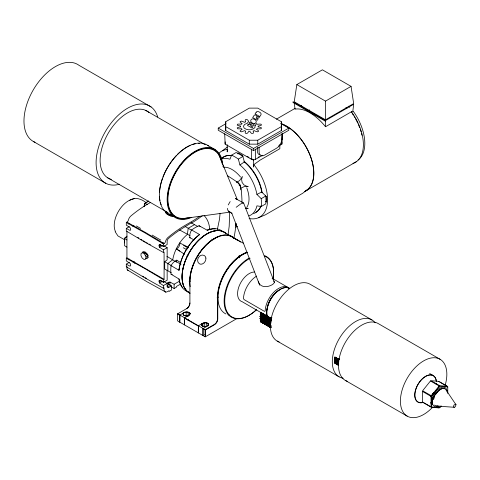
<?xml version="1.0" encoding="UTF-8"?>
<svg xmlns="http://www.w3.org/2000/svg" width="480" height="480" viewBox="0 0 480 480"><rect width="100%" height="100%" fill="white"/><g stroke="black" fill="none" stroke-linecap="round" stroke-linejoin="round"><path stroke-width="0.72" d="M281.328 121.722L281.328 130.548L257.766 144.15L249.288 144.15L225.726 130.548L225.726 121.722L249.288 108.12L257.766 108.12L281.328 121.722L281.328 125.652M325.5 119.832L325.5 101.13L351.06 86.37L353.67 103.572L325.5 119.832L294.234 101.784L296.838 84.582L322.404 69.822L351.06 86.37M281.904 141.846L281.904 144.114L278.682 145.968M224.706 133.734L225.15 144.114L251.568 159.36L253.53 160.008L255.486 159.36L255.672 149.136M257.58 147.294L257.472 150.93A7.884 4.392 -58.3 0 0 260.088 154.794M229.686 212.112L229.188 226.326L228.006 235.218M281.994 139.704L282.234 133.986M281.904 144.114L282.354 133.734M225.15 144.114L225.15 141.846M294.234 102.498L295.026 109.14A38.382 20.142 55.8 0 1 306.966 111.282A38.472 22.212 60 0 1 312.762 114.624A38.382 20.142 55.8 0 1 325.518 126.744L351.414 111.768L351.372 112.308L352.794 111.492L353.67 104.286L325.5 120.546L292.998 101.784L292.998 102.498L325.5 121.266M271.008 322.95L260.04 316.314L260.574 315.966L270.48 321.684M260.88 316.836L260.364 316.968L260.574 315.966M220.086 213.252L219.54 219.036L217.35 229.536M227.364 150.642L227.214 151.854L227.214 144.72M279.84 144.72L279.84 148.728L260.184 160.074L253.824 164.628L253.53 167.046L253.53 159.912L252.246 159.174M144.09 206.634L144.498 203.73A32.724 18.894 -60 0 1 148.716 201.072M144.402 206.676L144.882 203.25L148.59 201.108M197.91 226.596L191.346 222.828L185.028 226.8A107.274 61.938 -60 0 0 168.612 238.374A2.646 1.53 -60 0 0 167.148 241.332L167.148 244.464L163.446 246.606L160.35 244.818L159.534 244.65L159.03 245.16L159.534 247.254L163.446 249.822L167.148 247.686L164.106 245.868M446.388 390.48L456 404.742L455.208 406.788L454.362 407.274L436.59 406.062L434.46 405.078M260.238 314.712L260.814 314.154L260.34 314.868L269.826 320.202M269.808 318.474L260.526 313.116L260.658 312.438L261.042 312.648M269.874 319.152L260.586 313.788L260.922 312.918M183.48 313.14L183.216 314.34L184.188 315.408L186.048 315.972L188.124 315.816L187.746 315.858A3.72 2.148 0 0 1 184.032 315.324A3.72 2.148 0 0 1 183.102 313.176L183.48 313.14L183.48 315.174M205.314 326.646L206.7 326.544L206.322 326.58A3.72 2.148 0 0 1 202.608 326.046A3.72 2.148 0 0 1 201.678 323.898L202.056 323.862L201.792 325.062L202.758 326.136L204.618 326.694M447.312 392.478A10.758 6.21 -60 0 0 441.624 387.378A10.758 6.21 -60 0 0 433.116 396.396L432.12 400.71L432.624 404.28A10.758 6.21 -60 0 0 439.134 406.068M433.116 396.396L432.12 400.71L432.624 404.28M180.888 283.878L176.436 286.452L176.436 287.184L174.126 288.516L174.126 284.244L169.944 282.054L167.886 282.654L167.694 283.356L168.246 283.998L171.342 285.852L171.342 290.124L169.032 291.456L169.032 290.724L167.472 291.624A4.794 2.766 -60 0 1 164.082 289.668L164.082 287.862L163.446 288.228L144.876 277.878L126.3 266.784L126.3 264.12L129.384 262.338M166.128 211.488L165.75 212.856C167.526 215.124 170.592 216.408 173.442 215.748M270 326.442L260.544 321.024L260.976 320.28M269.766 327.132L260.43 321.564L260.922 320.928L262.164 321.642M260.016 316.572L270.39 322.818L270.876 322.284M222.924 166.602L223.314 165.456M199.602 234.534L198.918 235.014A34.494 19.914 -60 0 0 179.04 269.442L178.968 270.276A34.932 20.166 -60 0 1 199.602 234.534L191.622 230.004A7.878 4.548 -60 0 0 189.762 235.878L189.762 237.732L194.196 239.934M260.238 319.974L260.742 319.464L260.28 320.19L270.06 325.692M260.58 319.392L270.03 324.81L260.58 319.392L260.838 318.702M248.982 215.868A31.842 18.384 60 0 0 256.914 205.848L261.204 206.52L265.752 203.892A37.428 21.612 60 0 0 265.752 196.032L261.732 192.018A32.178 18.576 60 0 0 244.374 161.958L242.91 156.468A37.428 21.612 60 0 0 236.1 152.538L231.552 155.166L229.986 159.216A31.842 18.384 60 0 0 221.592 158.802M270.096 324.402L260.04 318.6L260.88 317.112M444.648 388.596L442.17 388.374C438.288 390.846 433.884 393.72 433.83 398.904L433.296 399.414L434.46 395.718C436.578 392.88 438.246 389.262 442.17 388.374L444.648 388.596L446.334 390.3M228.24 204.918L230.166 201.582M179.7 322.11L179.856 315.054L184.986 312.024L187.164 311.802L189.138 312.372L190.128 313.512L189.738 314.772L184.344 318L184.344 324.792M198.27 332.838L198.426 325.776L203.562 322.752L205.74 322.524L207.714 323.094L208.704 324.234L208.314 325.494L202.914 328.728L202.914 335.514M435.444 394.746L439.314 389.676L441.384 389.028M430.962 402.654L431.892 401.502M439.632 407.658L441.024 405.924M441.048 406.05L439.704 407.718L431.658 406.998L431.658 396.264L439.704 386.256L447.756 386.97M260.136 316.704L260.97 316.566M142.578 252.63L143.574 251.616L145.182 251.964L146.85 253.506L147.882 255.69L147.882 257.682L146.85 258.714L145.74 258.504M164.106 281.61L167.148 283.428L163.446 285.564L159.534 282.996L159.03 280.908L159.534 280.392L160.35 280.56L163.446 282.348L167.148 280.212L167.148 270.21M260.982 313.596L260.586 313.788M270.372 317.778L271.902 317.688L271.02 317.85M236.178 207.276L240.786 203.862L243.618 202.98L274.428 282.276M124.74 237.96L127.05 236.154M126.948 247.158L124.512 245.664L124.512 238.53L126.69 236.826M171.24 272.778L164.7 268.98L164.7 261.744L167.148 259.83L167.148 247.686M306.93 190.038L302.652 193.308L265.236 214.896L258.36 217.764M222.324 150.81L227.358 147.03M261.204 206.52A37.428 21.612 60 0 0 261.204 198.66L256.914 194.382A31.842 18.384 60 0 0 239.922 164.946L244.374 161.958M260.478 321.768L265.818 324.534M260.742 319.452L262.812 320.394M281.118 123.654L288.816 128.1L288.816 130.248L253.53 150.618L218.238 130.248L218.238 128.1L225.936 123.654M276.396 119.166L295.212 108.294M300.21 106.146L301.5 105.396M225.726 130.548L225.726 126.618L249.288 140.22L257.766 140.22L281.328 126.618L281.328 130.548M150.444 202.476L147.972 203.904A108.984 62.922 -60 0 0 130.878 215.988A4.794 2.766 -60 0 0 128.406 220.026A2.208 1.278 -60 0 1 126.918 222.138L126.3 222.492L126.3 225.156L130.218 227.724L130.722 229.812L130.218 230.328L129.396 230.16L126.3 228.372L126.3 231.036L144.876 242.136L163.446 252.486L164.082 252.12L164.082 279.318L163.446 279.684L163.446 282.348M218.238 128.1L253.53 148.476L288.816 128.1M231.552 155.166A37.428 21.612 60 0 1 238.362 159.096L242.91 156.468M128.154 224.088L129.384 223.374M126.3 228.372L129.384 226.596M132.726 226.272L133.986 225.546M258.036 157.404L259.32 156.66M255.486 159.36L262.578 155.268M236.634 182.316L239.616 180.594L242.418 176.484L241.596 179.322L242.082 182.406L243.942 184.884L246.642 186.228L248.172 186.444L244.644 186.414L240.822 188.196M239.148 185.658L240.18 185.064L238.512 182.832L236.52 181.848M126.3 264.12L129.396 265.908L130.218 266.07L130.722 265.56L130.218 263.466L126.3 260.904L126.3 258.24L126.936 257.874L164.082 279.318M128.154 259.836L129.384 259.122M162.048 243.198L163.302 242.472M159.03 245.16L160.284 244.434M194.406 224.7L188.208 228.282L191.604 230.232M159.03 246.156L160.914 245.064M163.446 246.606L163.446 243.942L164.064 243.582A2.208 1.278 -60 0 0 165.552 241.476A4.794 2.766 -60 0 1 168.03 237.432A108.984 62.922 -60 0 1 185.118 225.354L191.31 221.778A88.014 50.814 -60 0 0 199.452 216.456M132.726 262.02L133.986 261.294L134.496 263.376M159.534 247.254L162.672 245.442M261.204 198.66L265.752 196.032M207.9 230.088L209.706 229.044L210.966 229.77M188.25 291.822A34.932 20.166 -60 0 1 178.968 278.988L171.054 274.2A34.734 20.052 -60 0 1 171.054 265.626A7.878 4.548 -60 0 1 175.212 261.078L176.814 260.154L180.936 262.896M235.878 227.22L237.504 226.284M356.598 161.538L304.692 191.52A38.472 22.212 60 0 0 310.89 157.32A38.472 22.212 60 0 0 280.776 123.528M159.03 280.908L160.284 280.182M159.03 281.898L161.544 280.446M159.534 282.996L162.672 281.184M167.148 283.428L167.148 286.11A2.646 1.53 -60 0 0 169.02 287.19L171.342 285.852M174.126 284.244L179.694 281.028M189.216 313.938L190.512 313.188M217.122 297.828L218.418 297.078M204.696 334.668L205.782 334.044M237.192 318.408L205.236 336.858L177.534 320.862L177.534 313.89L186.816 308.532A4.38 2.526 -60 0 0 189.912 303.168L189.912 281.184A34.806 20.094 -60 0 1 219.444 236.292M260.406 318.576L260.04 318.6M260.928 313.008L260.526 313.116M256.914 194.382L261.732 192.018M129.582 200.394C135.198 196.632 141.678 198.906 146.406 202.932M134.28 198.546L132.852 199.104A20.136 11.628 -60 0 0 117.87 212.388A20.136 11.628 -60 0 0 115.44 231.474M183.48 312.96C185.418 312.084 187.824 311.628 189.588 313.122L189.906 314.28L188.124 315.642M202.056 323.682C203.994 322.806 206.394 322.356 208.164 323.844L208.482 325.002L206.7 326.364L206.73 323.016M189.126 281.592L190.236 281.214M436.59 406.062L437.952 405.786M256.572 117.816L256.386 117.864A0.672 0.39 0 0 0 256.218 117.984L258.03 119.202L257.34 120.246L252.684 117.558L254.004 115.566A2.07 1.194 0 0 1 254.64 115.05A0.852 0.492 0 0 1 255.372 115.014A1.572 0.912 0 0 1 255.846 115.188A2.934 1.698 0 0 1 256.464 115.626A2.784 1.608 0 0 1 256.794 116.232A4.41 2.55 0 0 1 256.788 116.748L256.818 116.784A0.9 0.522 0 0 1 256.962 116.712A0.816 0.468 0 0 1 257.328 116.634A1.416 0.816 0 0 1 257.832 116.658L259.536 116.928L258.75 118.11L257.034 117.852A1.692 0.978 0 0 0 256.704 117.816M185.394 218.292L230.166 212.106A7.44 4.296 -60 0 1 227.538 208.362M187.002 255.864L188.052 255.744M172.836 215.352L171.036 215.52A8.442 4.872 0 0 1 165.75 212.466M270.132 319.53L271.212 319.8L270.138 319.734L260.85 314.376M271.008 319.638L269.73 319.566L260.442 314.202M271.068 319.896L269.568 319.812L260.28 314.448M271.302 320.082L270.024 320.01L263.838 316.434M269.814 320.202L271.278 320.322M271.326 320.292L269.628 320.232L260.34 314.868M338.232 358.848L339.318 359.118L338.424 359.136L335.142 357.264M339.108 358.956L338.052 358.98L334.734 357.096M339.168 359.214L337.926 359.25L334.572 357.342M339.432 359.61L338.016 359.676L334.632 357.762M270.216 317.802L271.032 317.898M270.048 318.006L271.062 318.12M269.958 318.288L271.116 318.648L269.976 318.522M270.276 318.468L271.092 318.57M270.114 318.684L271.122 318.798M270.018 318.966L271.176 319.326L270.168 319.266M270.336 319.146L271.152 319.236M270.042 319.194L271.176 319.326M245.52 208.188L248.172 208.506L246.738 208.134M270.108 326.532L271.116 326.73M270.102 326.634L271.11 326.832M269.976 326.904L271.11 327.126M271.092 327.384L269.952 327.156L260.652 321.816M270.048 327.276L271.056 327.48M260.544 321.024L269.586 326.028M266.37 310.314L267.006 309.948A16.416 9.48 -60 0 1 279.252 290.208M240.012 241.704L240.654 241.938L232.428 237.192L235.83 239.154M454.362 407.274L453.714 407.022L453.57 406.146L453.99 405.054L455.58 404.142L456 404.742M265.476 196.086L266.712 196.59L266.712 202.02L265.476 201.522M271.278 325.77L260.34 319.698M270.654 321.762L260.406 315.918M270.318 321.876L260.19 316.056M270.504 322.494L260.34 316.656M269.922 322.29L270.324 322.554M338.754 361.08L334.698 358.812M338.418 361.194L334.482 358.95M338.304 361.47L334.332 359.208M335.25 359.904L338.604 361.812M338.31 361.734L334.308 359.466M338.43 361.872L334.428 359.598M269.94 319.446L270.276 319.59M269.526 320.076L270.084 320.322M338.046 358.764L338.376 358.908M338.352 359.424L335.034 357.54M338.19 359.64L337.626 359.394M190.026 235.692L179.592 229.956M211.752 239.184L213.006 239.784M188.592 247.416L179.694 242.928A3.87 2.232 -60 0 1 179.016 246.474A3.87 2.232 -60 0 1 176.286 248.838L184.62 254.298M146.49 242.658L147.792 243.36M149.094 244.056L150.396 244.758M145.182 277.698L146.49 278.4M243.618 202.98L235.428 198.546L237.354 199.656L218.982 155.118M260.64 318.9L270.216 324.42M270.114 324.69L260.538 319.176M270.084 325.002L260.538 319.5M269.568 325.554L269.952 325.728M338.424 364.392L335.034 362.358M338.19 364.32L334.83 362.394M338.016 364.536L334.632 362.592M337.914 364.806L334.53 362.868M338.232 364.902L334.95 363.018M337.668 364.872L338.052 365.046M165.774 292.08L147.042 281.772L127.392 269.916M170.04 214.698L172.626 216.102M166.524 213.276L172.248 216.39M191.622 230.01A34.734 20.052 -60 0 1 199.044 225.72L207.15 230.178A34.932 20.166 -60 0 1 222.9 231.804M183.246 247.734L187.026 249.822M270.852 322.986L260.364 316.968M270.672 323.184L260.484 317.31M270.552 323.454L260.364 317.58M270.294 323.526L270.66 323.742M270.504 323.778L260.34 317.916M270.324 323.976L260.136 318.102M270.498 324.402L260.016 318.372M269.946 324.318L270.318 324.522M338.76 363.06L334.824 360.798M338.346 362.952L334.632 360.81M338.43 363.294L334.428 360.99M338.598 363.72L334.308 361.266M338.046 363.636L338.418 363.84M126.918 222.138L145.494 232.482L164.064 243.582M126.3 222.492L144.876 232.842L163.446 243.942M175.212 261.078L181.014 264.312M126.3 258.24L144.876 268.584L163.446 279.684M207.15 230.178L207.228 230.214A34.494 19.914 -60 0 1 215.232 228.93M144.882 203.25L147.324 204.648M136.356 225.978L140.568 228.402M164.7 261.744L171.81 265.83M296.838 84.582L325.5 101.13M247.092 156.288L249.024 157.404M250.95 158.514L253.53 160.002M151.104 106.956L78.978 65.31A44.436 25.656 -60 0 0 33.018 90.342A44.436 25.656 -60 0 0 34.968 142.26M207.528 145.26L215.262 149.724M145.542 110.31L205.236 144.78M209.778 147.402L213.024 149.274M243.468 243.324L225.942 233.31A35.022 20.22 -60 0 0 189.912 251.496A34.914 20.154 -60 0 0 183.306 284.874M371.94 319.95L310.032 284.208A32.832 18.954 -60 0 0 276.306 304.77A32.832 18.954 -60 0 0 279.138 341.958M440.046 359.268L378.132 323.526A32.832 18.954 -60 0 0 344.406 344.088A32.832 18.954 -60 0 0 347.238 381.276M107.718 177.834L168.06 212.676M170.658 214.17L175.2 216.792M272.118 278.28L288.684 287.85M33.648 141.642L105.774 183.288M429.678 373.524L433.566 375.768M439.704 382.074L447.756 386.718L447.756 393.414M430.494 402.924L431.73 403.638M437.922 407.214L439.164 407.928L431.274 407.226L422.604 402.222M260.868 312.336L270.306 317.778M270.324 318.012L242.196 301.728A16.416 9.48 -60 0 1 239.322 285.636A16.416 9.48 -60 0 1 254.37 272.01M260.484 312.678L270.204 318.282M262.164 313.722L263.406 314.442M264.642 315.156L270.216 318.372M260.43 312.948L270.006 318.474M260.544 313.356L270.27 318.954M260.496 313.62L270.066 319.14M260.658 314.082L270.102 319.512M334.95 356.976L338.202 358.83M334.53 357.606L337.926 359.52L339.378 359.64M334.866 358.86L338.58 361.002M260.628 316.17L270.534 321.894M334.92 359.064L338.634 361.212M260.532 316.446L266.724 320.022M335.442 359.694L337.92 361.128M260.04 316.314L270.786 322.56M260.388 317.808L270.438 323.622M124.536 239.736L117.93 235.92L115.134 231.702M261.456 319.056L263.316 320.13M264.552 320.844L265.794 321.558M267.03 322.272L268.266 322.992M334.332 361.494L338.202 363.72M267.144 322.896L268.386 323.616M335.106 362.76L338.202 364.548M263.454 321.708L268.41 324.57M261.276 320.478L269.94 325.482M260.28 320.19L269.73 325.608M334.572 363.084L337.83 364.926M260.58 320.544L269.868 325.902M263.4 322.356L269.592 325.932M260.49 320.814L269.778 326.178M260.52 321.288L269.808 326.652M267.054 325.248L268.29 325.962M260.43 321.564L269.712 326.928M277.2 341.076L339.108 376.818M345.3 380.394L407.208 416.136M171.03 286.728L174.126 288.516M177.69 313.8L205.236 329.706L214.368 324.438A4.38 2.526 -60 0 0 217.464 319.074L217.464 297.27A35.022 20.22 -60 0 1 247.176 252.096M177.534 314.07L179.7 315.324M184.344 318L198.27 326.046M202.914 328.728L205.08 329.976L205.08 336.768M152.142 235.08L160.758 240.078M166.938 256.356L175.182 261.402M185.076 226.446L188.22 228.27L187.356 234.432A26.826 15.486 -60 0 0 172.752 259.722L167.85 263.55L167.856 270.696M124.512 238.53L126.948 239.946M145.122 255.402L148.266 257.232M183.576 245.364L187.992 247.938M178.968 278.988L179.04 279.036A34.494 19.914 -60 0 0 182.838 287.772M171.054 265.626L178.968 270.276M167.1 286.044L169.02 287.19M147.786 254.562L144.018 252.258A26.826 15.486 -60 0 1 142.512 252.678M142.608 251.904L148.26 255.36M137.634 237.288L138.894 238.068M140.778 239.232L142.038 240.012M143.298 240.792L145.182 241.956M142.668 276.144L143.928 276.924M176.286 248.838L179.862 251.112M228.24 210.996L231.876 213.39L259.68 285.15M236.352 239.502L237.396 240.198M203.994 215.394C207.57 219.006 209.334 224.052 209.706 229.044M273.768 281.058L274.392 282.348L273.642 283.644C269.25 287.568 259.704 288.45 258.3 281.226M238.362 159.096L239.922 164.946M240.18 185.064L240.822 189.864M231.726 212.646L231.876 213.39M191.346 222.828L191.394 223.122A89.724 51.804 -60 0 0 202.302 215.718M251.382 149.136L251.568 159.36M439.086 385.224L439.086 387.33M325.5 120.546L325.5 126.732M282.006 133.464L282.006 138.648A7.878 4.548 -60 0 1 276.432 148.296L264.672 155.088A7.878 4.548 -60 0 1 259.098 151.872L259.098 147.426M257.766 140.22L257.766 144.15M253.53 148.476L253.53 150.618M249.288 140.22L249.288 144.15M242.724 156.66L242.724 155.466L238.02 152.748L238.02 153.942M239.442 255.678L239.442 257.13M239.136 256.404L239.136 257.856M225.726 121.722L225.726 125.652M208.164 323.844L208.164 325.878M205.392 336.768L205.392 329.976L214.524 324.702A4.596 2.652 -60 0 0 217.776 319.074L217.776 297.27A34.806 20.094 -60 0 1 247.302 252.378M204.726 322.83L204.726 326.904M203.07 328.458L203.07 335.604M202.914 323.364L202.914 326.76M202.056 323.862L202.056 325.896M198.426 325.776L198.426 332.928M189.588 313.122L189.588 315.156M188.154 312.294L188.154 316.368M188.124 319.212L188.124 320.574M186.15 312.108L186.15 316.182M184.5 317.736L184.5 324.882M179.856 315.054L179.856 322.2M169.944 282.054L169.944 285.684M168.744 282.156L168.744 285.066M167.886 282.654L167.886 284.106M167.694 285.534L167.694 286.986M163.446 249.822L163.446 252.486M163.446 285.564L163.446 288.228M126.936 231.408L126.936 257.874M126.936 266.418L126.936 268.218A4.794 2.766 -60 0 0 128.628 270.63M422.694 402.51A15.21 8.784 -60 0 1 414.996 393.228A15.21 8.784 -60 0 1 425.754 376.374A15.21 8.784 -60 0 1 436.314 381.18M436.38 383.31A15.21 8.784 -60 0 1 436.26 384.684M430.866 396.702A15.21 8.784 -60 0 0 433.59 392.64A15.324 8.844 -60 0 1 430.83 396.714M422.598 402.564A15.324 8.844 -60 0 1 414.84 393.216A15.324 8.844 -60 0 1 425.676 376.242A15.324 8.844 -60 0 1 436.314 381.084M436.38 383.226A15.324 8.844 -60 0 1 436.26 384.612M264.78 256.236A34.584 19.968 -60 0 1 273.078 279.282M256.482 309.738A34.584 19.968 -60 0 1 224.952 304.722A34.584 19.968 -60 0 1 250.11 258.246M264.672 255.666A35.022 20.22 -60 0 1 273.066 279.006M256.266 309.852A35.022 20.22 -60 0 1 224.382 305.1A35.022 20.22 -60 0 1 249.192 258.048M229.422 315.048A35.022 20.22 -60 0 1 227.964 314.73M225.9 313.95A35.022 20.22 -60 0 1 220.578 283.14A35.022 20.22 -60 0 1 247.332 252.474M289.62 288.678A19.044 10.992 -60 0 0 274.842 291.204A19.044 10.992 -60 0 0 265.146 311.022L264.51 311.388L244.08 299.592L243.474 298.512A19.044 10.992 -60 0 1 256.596 276.102M191.766 217.32A39.402 22.746 -60 0 1 167.178 197.946A39.402 22.746 -60 0 1 194.568 151.584A39.402 22.746 -60 0 1 222.768 164.856M187.458 217.896A38.304 22.116 -60 0 1 176.238 171.774A38.304 22.116 -60 0 1 221.298 160.836M171.276 214.608A39.402 22.746 -60 0 1 166.722 169.158A39.402 22.746 -60 0 1 208.602 146.028M161.184 204.774A38.742 22.368 -60 0 1 160.482 202.764M159.954 200.586A38.742 22.368 -60 0 1 159.444 196.302M159.48 192.096A38.742 22.368 -60 0 1 162.42 178.398M162.906 177.078A38.742 22.368 -60 0 1 176.568 155.328M177.6 154.278A38.742 22.368 -60 0 1 190.098 145.458M192.066 144.678A38.742 22.368 -60 0 1 195.468 143.754M198.216 143.418A38.742 22.368 -60 0 1 199.53 143.406M271.092 321.606A19.044 10.992 -60 0 1 268.812 319.764M268.368 319.14A19.044 10.992 -60 0 1 267.738 317.958M267.252 316.608A19.044 10.992 -60 0 1 273.354 295.476A19.044 10.992 -60 0 1 289.656 288.366M271.074 321.492A18.954 10.944 -60 0 1 268.806 319.656M268.362 319.038A18.954 10.944 -60 0 1 267.732 317.862M267.252 316.518A18.954 10.944 -60 0 1 273.324 295.488A18.954 10.944 -60 0 1 289.554 288.408M189.912 281.364A35.022 20.22 -60 0 1 206.7 244.602A35.022 20.22 -60 0 1 234.3 238.296M189.912 302.988A4.596 2.652 -60 0 1 186.666 308.622M228.504 235.518A34.806 20.094 -60 0 1 234.024 238.386M220.734 235.896A34.806 20.094 -60 0 1 223.248 235.368M432.252 407.61A32.832 18.954 -60 0 1 400.596 404.394A32.832 18.954 -60 0 1 426.564 359.412A32.832 18.954 -60 0 1 445.182 385.218M343.176 378.216A32.832 18.954 -60 0 1 339.108 338.904A32.832 18.954 -60 0 1 375.186 322.776M239.064 255.81A35.022 20.22 -60 0 1 238.92 257.19M190.188 286.692A35.022 20.22 -60 0 1 203.748 247.326A35.022 20.22 -60 0 1 233.526 237.69M189.912 293.184A35.022 20.22 -60 0 1 189.912 251.496A34.914 20.154 -60 0 1 215.874 230.76M189.888 293.046A34.914 20.154 -60 0 1 187.482 291.426M185.94 289.818A34.914 20.154 -60 0 1 184.788 288.156M221.298 231.072A34.914 20.154 -60 0 1 225.804 233.358M190.458 217.32A38.742 22.368 -60 0 1 167.664 197.19A38.742 22.368 -60 0 1 194.064 152.43A38.742 22.368 -60 0 1 222.15 163.584M119.598 184.224A44.436 25.656 -60 0 1 104.964 132.3A44.436 25.656 -60 0 1 157.668 116.934M111.414 179.43A38.742 22.368 -60 0 1 107.718 134.112A38.742 22.368 -60 0 1 148.938 112.452M189.834 293.136A35.016 20.214 -60 0 1 189.834 251.454A35.016 20.214 -60 0 1 225.864 233.274M179.04 269.442A8.07 4.662 -60 0 1 179.79 268.32M309.012 111.612A38.472 22.212 60 0 1 309.12 110.148M351.414 111.768A38.472 22.212 60 0 1 353.004 163.392M281.952 124.068A38.31 22.122 60 0 1 310.68 157.02A38.31 22.122 60 0 1 305.808 190.764M353.244 111.258A37.866 21.864 60 0 1 358.08 159.996M253.824 164.628A38.058 21.972 60 0 1 267.456 202.584A38.058 21.972 60 0 1 249.102 218.514M218.634 153.582A38.058 21.972 60 0 1 227.514 149.436M309.474 111.33A37.866 21.864 60 0 1 309.6 109.908M352.176 113.442A37.866 21.864 60 0 1 353.352 115.188M354.108 116.382A37.866 21.864 60 0 1 354.84 117.594M355.536 118.812A37.866 21.864 60 0 1 356.208 120.042M356.532 120.66A37.866 21.864 60 0 1 357.768 123.174M358.344 124.452A37.866 21.864 60 0 1 359.646 127.656M360.36 129.678A37.866 21.864 60 0 1 361.014 131.772M361.398 133.164A37.866 21.864 60 0 1 361.896 135.234M172.248 274.674A7.878 4.548 -60 0 1 171.054 274.2M213.852 238.77A27.348 15.792 -60 0 1 214.002 239.298M176.406 262.242A27.348 15.792 -60 0 1 176.814 260.154M189.762 237.732A27.348 15.792 -60 0 1 190.29 237.246M199.044 225.72A7.878 4.548 -60 0 1 200.046 226.518M222.222 158.124A31.956 18.45 60 0 1 231.87 155.55M243.948 161.238A31.956 18.45 60 0 1 262.14 192.744M261.03 206.052A31.956 18.45 60 0 1 255.888 212.256M221.694 158.178A32.178 18.576 60 0 1 231.792 155.64M260.91 206.076A32.178 18.576 60 0 1 253.662 213.552M242.028 202.698A175.11 101.1 60 0 0 241.29 190.038A7.878 4.548 60 0 0 236.268 181.452A218.886 126.378 60 0 0 227.328 175.632M235.482 226.014A14.01 8.088 60 0 0 236.046 223.512A175.11 101.1 60 0 1 234.384 235.644A14.01 8.088 60 0 1 233.544 238.044M223.566 167.238A24.006 13.86 60 0 1 240.54 177.036M246.756 187.8A24.006 13.86 60 0 1 246.756 207.402M348.78 106.188A37.758 23.616 64.5 0 1 349.716 107.304M345.936 107.448A31.518 18.198 60 0 1 346.938 108.456M170.802 215.016A32.724 18.894 -60 0 1 170.778 216.246M124.548 242.94A32.724 18.894 -60 0 1 124.548 240.498M205.908 258.078C206.112 260.97 203.982 264.12 200.934 264.264L199.47 263.844C194.994 260.898 199.494 253.104 204.288 255.504L205.386 256.566L205.908 258.078M255.102 125.742L254.868 127.668C252.084 130.506 247.182 130.47 244.128 128.076L243.45 126.192L244.656 124.392L247.362 123.258L248.592 121.398A22.032 12.72 0 0 0 248.328 120.894A6.57 3.792 0 0 0 246.936 119.484A12.336 7.122 0 0 0 245.364 119.73A6.57 3.792 0 0 0 245.376 121.35A21.996 12.696 0 0 0 245.598 121.896A8.766 5.064 0 0 0 244.332 122.316A22.008 12.702 0 0 0 243.636 121.932A6.57 3.792 0 0 0 241.206 121.11A12.336 7.122 0 0 0 240.054 121.782A6.57 3.792 0 0 0 241.47 123.18A22.038 12.72 0 0 0 242.136 123.588A8.766 5.064 0 0 0 241.404 124.314A22.02 12.714 0 0 0 240.468 124.188A6.57 3.792 0 0 0 237.654 124.176A12.336 7.122 0 0 0 237.234 125.088A6.57 3.792 0 0 0 239.676 125.892A22.002 12.702 0 0 0 240.6 126.054A8.766 5.064 0 0 0 240.594 126.894A21.996 12.696 0 0 0 239.676 127.05A6.57 3.792 0 0 0 237.234 127.854A12.336 7.122 0 0 0 237.66 128.766A6.57 3.792 0 0 0 240.468 128.76A22.038 12.72 0 0 0 241.404 128.628A8.766 5.064 0 0 0 242.13 129.36A22.02 12.714 0 0 0 241.47 129.762A6.57 3.792 0 0 0 240.054 131.166A12.336 7.122 0 0 0 241.212 131.832A6.57 3.792 0 0 0 243.636 131.01A22.02 12.714 0 0 0 244.338 130.632A8.766 5.064 0 0 0 245.598 131.052A22.008 12.708 0 0 0 245.376 131.592A6.57 3.792 0 0 0 245.358 133.218A12.336 7.122 0 0 0 246.942 133.458A6.57 3.792 0 0 0 248.328 132.048A22.02 12.714 0 0 0 248.604 131.514A8.766 5.064 0 0 0 250.062 131.514A21.996 12.696 0 0 0 250.338 132.048A6.57 3.792 0 0 0 251.73 133.458A12.336 7.122 0 0 0 253.314 133.218A6.57 3.792 0 0 0 253.296 131.592A22.008 12.702 0 0 0 253.074 131.052A8.766 5.064 0 0 0 254.334 130.632A22.038 12.726 0 0 0 255.036 131.01A6.57 3.792 0 0 0 257.46 131.832A12.336 7.122 0 0 0 258.618 131.166A6.57 3.792 0 0 0 257.196 129.762A22.008 12.708 0 0 0 256.536 129.36A8.766 5.064 0 0 0 257.262 128.628A21.978 12.69 0 0 0 258.204 128.76A6.57 3.792 0 0 0 261.018 128.766A12.336 7.122 0 0 0 261.438 127.854A6.57 3.792 0 0 0 258.996 127.05A22.038 12.72 0 0 0 258.072 126.894A8.766 5.064 0 0 0 258.072 126.054A22.032 12.72 0 0 0 258.996 125.892A6.57 3.792 0 0 0 261.438 125.088A12.336 7.122 0 0 0 261.018 124.176A6.57 3.792 0 0 0 258.204 124.188A22.002 12.702 0 0 0 257.268 124.314A8.766 5.064 0 0 0 256.536 123.588L255.102 125.742M146.112 257.682L145.5 259.284L143.94 259.422L142.164 258.036L141.006 255.774L141.006 253.698L142.164 252.774L143.94 253.434L145.5 255.378L146.112 257.682M248.136 124.434L247.488 125.406L252.132 128.088L252.786 127.104L250.314 125.676L253.62 125.85L254.274 124.866L249.624 122.184L248.97 123.168L251.532 124.644L248.136 124.434M256.17 112.29L255.114 113.892L259.77 116.58L260.796 115.038A4.608 2.658 0 0 0 261.012 113.676A4.674 2.7 0 0 0 260.232 112.632A6.528 3.768 0 0 0 258.504 111.684A1.674 0.966 0 0 0 257.568 111.528A1.53 0.882 0 0 0 256.974 111.624A1.476 0.852 0 0 0 256.506 111.906A7.158 4.134 0 0 0 256.17 112.29M430.494 380.946L422.604 390.762L431.274 395.766L439.164 385.95L430.494 380.946M438.852 381.384L430.962 380.676L439.632 385.68L447.522 386.388L438.852 381.384M431.04 396.372L422.37 391.368L422.37 401.886L431.04 406.89L431.04 396.372M254.202 123.546A1.386 0.798 0 0 0 255.108 123.336A4.134 2.388 0 0 0 255.984 122.454A4.836 2.79 0 0 0 255.846 120.468A5.328 3.078 0 0 0 254.73 119.496A4.422 2.55 0 0 0 253.386 118.956A1.332 0.768 0 0 0 252.048 119.022A1.692 0.978 0 0 0 251.616 119.268A2.712 1.566 0 0 0 251.298 119.538A5.328 3.078 0 0 0 250.722 120.762A4.542 2.622 0 0 0 250.974 121.74A6.06 3.498 0 0 0 252.588 123.138A4.494 2.598 0 0 0 253.746 123.51A1.494 0.864 0 0 0 254.202 123.546"/></g></svg>
